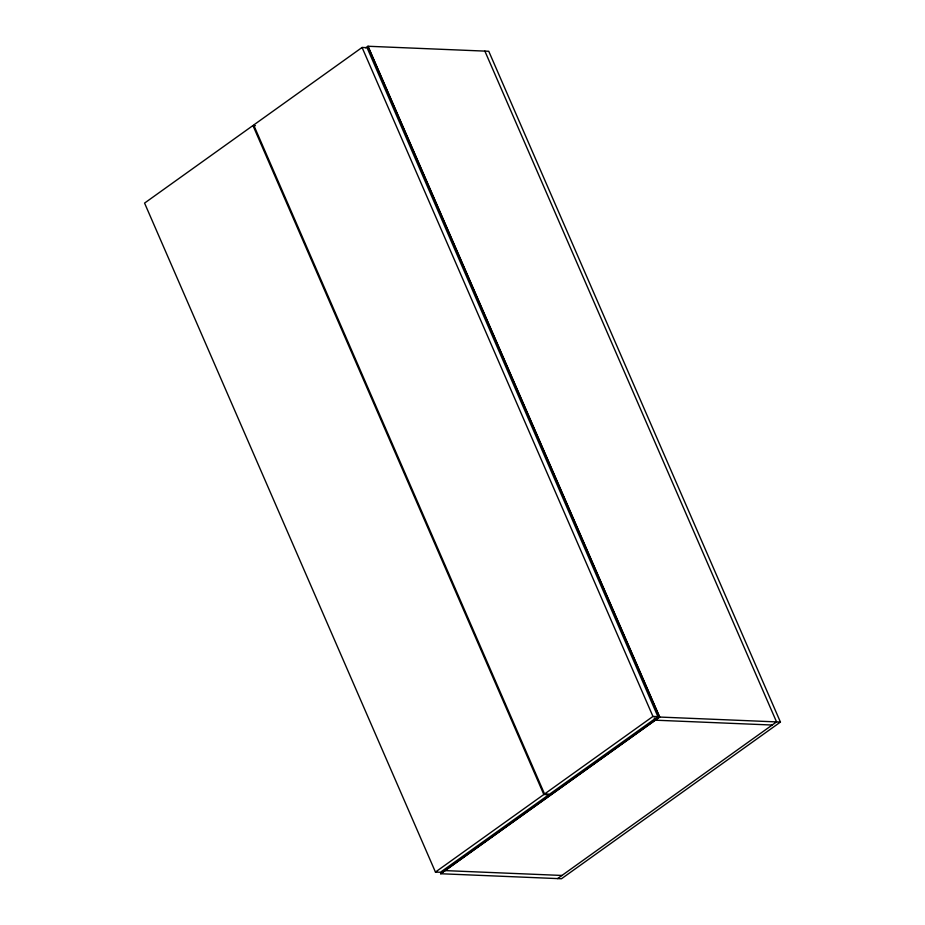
<?xml version="1.0" encoding="UTF-8"?>
<svg xmlns="http://www.w3.org/2000/svg" width="925" height="925" viewBox="0 0 925 925"><rect width="100%" height="100%" fill="white"/><g stroke="black" fill="none" stroke-linecap="round" stroke-linejoin="round"><path stroke-width="1.39" d="M255.439 125.638L252.953 125.546L144.566 203.095L435.444 872.067L440.404 872.275L548.803 794.714L543.831 794.517L435.444 872.067M362.08 47.464L253.681 125.014L544.559 793.985L549.531 794.193L657.918 716.644L367.04 47.661L362.08 47.464L652.957 716.436L657.918 716.644M365.699 47.822L368.023 46.25L659.698 717.06L440.728 873.743M544.559 793.985L652.957 716.436M659.571 717.048L440.589 873.732L561.463 878.75L780.434 722.067L488.758 51.268L367.896 46.25L659.571 717.048L780.434 722.067M557.578 878.588L776.549 721.905L484.873 51.106M655.189 720.182L772.167 725.038M444.971 870.598L561.961 875.455M654.229 717.985L655.316 720.193M252.953 125.546L543.831 794.517"/></g></svg>
